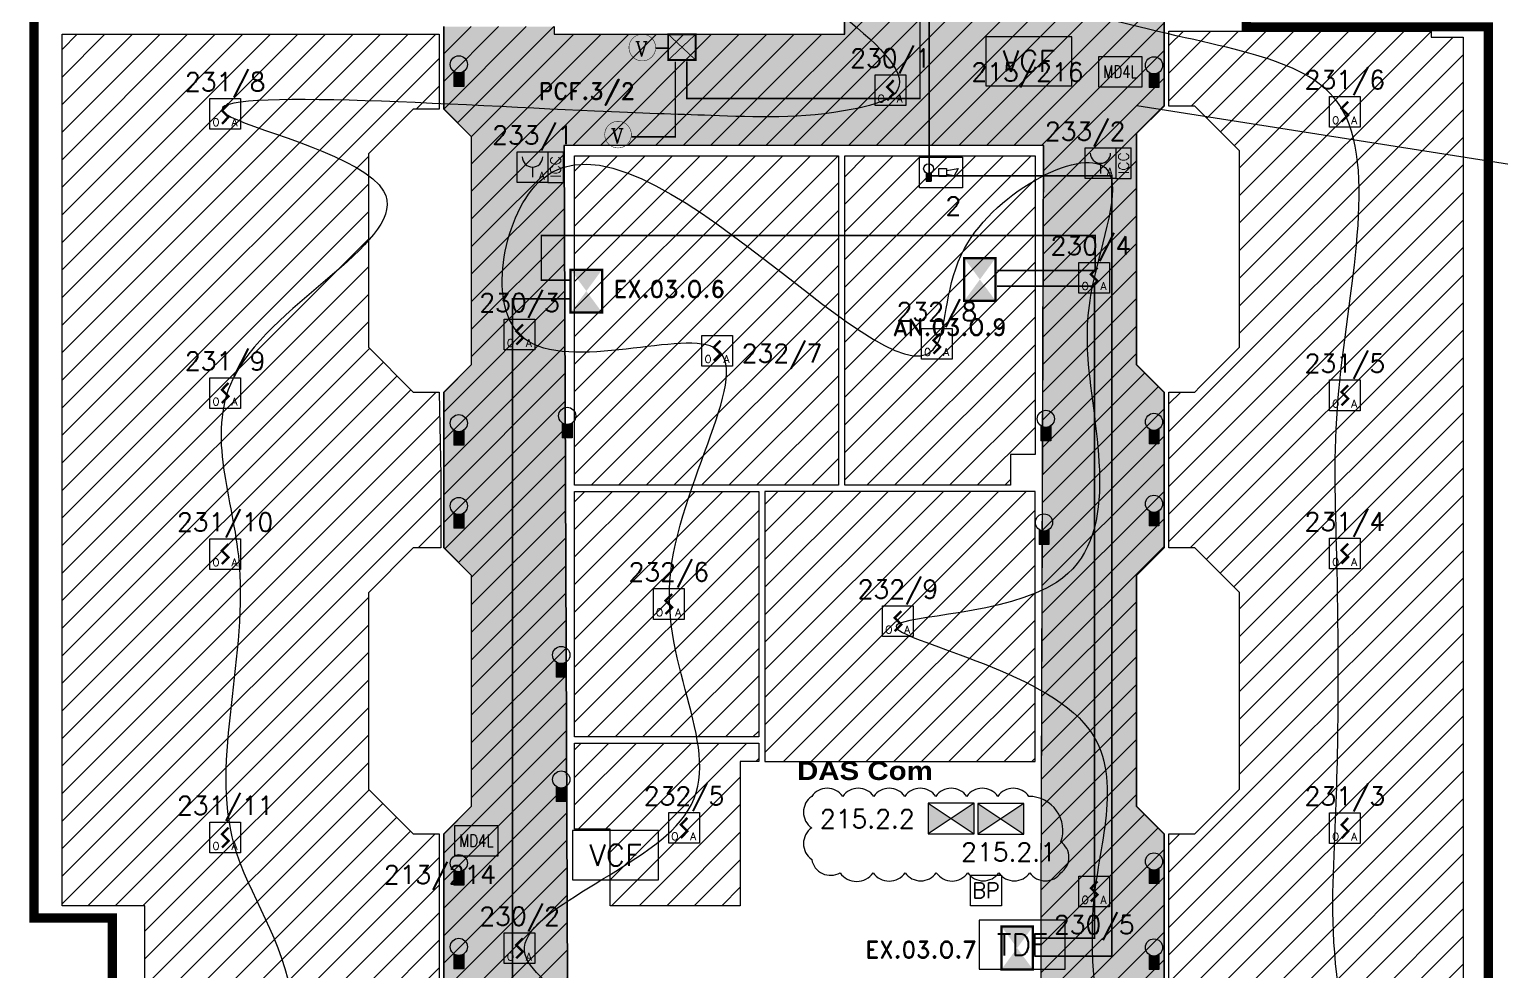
# Model space of a CAD drawing. Header units: millimetres. Extents: x 106.5 to 184.7, y 0.5 to 81.7.
# Drawn here: x 113.26 to 137.22, y 37.93 to 53.26 of the extents above; entities that cross this region are included whole.
import ezdxf
from ezdxf.enums import TextEntityAlignment as Align

# ---------------------------------------------------------------- set-up
doc = ezdxf.new("R2010")
doc.units = ezdxf.units.MM
doc.linetypes.add('SLD', pattern=[0])
for name, color, linetype in [('ATEIS MISE EN SECURITE', 7, 'Continuous'), ('ATEIS ZONES MES', 7, 'Continuous'), ('DESENFUMAGE', 8, 'Continuous'), ('JCC-ADRESSAGE', 6, 'Continuous'), ('JCC-BOUTON POUSSOIR REARMEMENT CCF', 3, 'Continuous'), ('JCC-CCF', 6, 'Continuous'), ('JCC-COMMUN', 2, 'Continuous'), ('JCC-DECLENCHEUR MANUEL AVEC ISOLATEUR', 5, 'Continuous'), ('JCC-ELEMENT DEPORTE_4 L DAS', 1, 'Continuous'), ('JCC-FILERIE SDI', 6, 'Continuous'), ('JCC-INDICATEUR ACTION', 1, 'Continuous'), ('JCC-LOCAUX', 4, 'Continuous'), ('JCC-OPTIQUE_A', 1, 'Continuous'), ('JCC-REPETITEUR ALARME', 1, 'Continuous'), ('JCC-ZONING ZDA-ZDM', 5, 'Continuous')]:
    doc.layers.add(name, color=color, linetype=linetype)
doc.layers.add('JCC-MD4L', color=1, linetype='Continuous', lineweight=0)
doc.styles.add('ARIAL', font='')
doc.styles.add('HELVL', font='ROMAND.SHX')
doc.styles.add('LOCAUX', font='romans.shx', dxfattribs={"width": 0.75})
doc.styles.add('ROMANC', font='romanc')
doc.styles.get("Standard").update_dxf_attribs({"font": 'romans.shx'})
doc.styles.add('TEXTE', font='romans.shx')
doc.styles.get('ARIAL').set_extended_font_data('Arial Black')
pattern_1 = [(45, (114.63662, 6.1839), (-0.2245064, 0.2245064), [])]

# ---------------------------------------------------------------- blocks, each defined once
blk = doc.blocks.new('VCF')
for p, q in [((0.7, 0.4), (-0.7, 0.4)), ((-0.7, 0.4), (-0.7, -0.4)), ((0.7, -0.4), (0.7, 0.4)), ((-0.7, -0.4), (0.7, -0.4))]:
    blk.add_line(p, q)
blk.add_text('VCF', height=0.35).set_placement((0, 0), align=Align.MIDDLE_CENTER)
blk = doc.blocks.new('TDF')
for p, q in [((0.7, 0.4), (-0.7, 0.4)), ((-0.7, 0.4), (-0.7, -0.4)), ((0.7, -0.4), (0.7, 0.4)), ((-0.7, -0.4), (0.7, -0.4))]:
    blk.add_line(p, q)
blk.add_text('TDF', height=0.35).set_placement((0, 0), align=Align.MIDDLE_CENTER)
blk = doc.blocks.new('optique_a')
at = {"layer": 'JCC-OPTIQUE_A', "color": 0}
blk.add_lwpolyline([(-2.5, 2.5), (2.5, 2.5), (2.5, -2.5), (-2.5, -2.5)], close=True, dxfattribs=at)
at = {"layer": 'JCC-OPTIQUE_A', "color": 0, "const_width": 0.385}
blk.add_lwpolyline([(0.54, 1.63), (-0.54, 0.54), (0.54, -0.54), (-0.54, -1.63)], dxfattribs=at)
at = {"layer": 'JCC-ADRESSAGE', "style": 'TEXTE'}
blk.add_attdef('ADRESSE', text='', height=3, dxfattribs=at).set_placement((0, 5), align=Align.MIDDLE)
at = {"layer": 'JCC-LOCAUX', "style": 'LOCAUX', "width": 0.85, "flags": 8}
for p in [(0, 13.75), (0, 11.25), (0, 8.75)]:
    blk.add_attdef('PIECE', text='', height=1.75, dxfattribs=at).set_placement(p, align=Align.MIDDLE)
at = {"layer": 'JCC-OPTIQUE_A', "color": 0}
for s, p in [('O', (-1.5, -2)), ('A', (1.5, -2))]:
    blk.add_text(s, height=1.25, dxfattribs=at).set_placement(p, align=Align.CENTER)
blk = doc.blocks.new('déclencheur manuel avec isolateur')
at = {"layer": 'JCC-DECLENCHEUR MANUEL AVEC ISOLATEUR', "color": 0}
for p, q in [((2.5, 2.5), (5.02, 2.5)), ((5.02, -2.5), (5.02, 2.5)), ((0, 0), (0, -1.66)), ((2.5, -2.5), (5.02, -2.5))]:
    blk.add_line(p, q, dxfattribs=at)
blk.add_lwpolyline([(-2.5, 2.5), (2.5, 2.5), (2.5, -2.5), (-2.5, -2.5)], close=True, dxfattribs=at)
blk.add_arc((0, 1.66), 1.66, 180, 0, dxfattribs=at)
at = {"layer": 'JCC-ADRESSAGE', "style": 'TEXTE'}
blk.add_attdef('ADRESSE', text='', height=3, dxfattribs=at).set_placement((0, 5), align=Align.MIDDLE)
at = {"layer": 'JCC-DECLENCHEUR MANUEL AVEC ISOLATEUR', "color": 0}
blk.add_text('ICC', height=1.668, rotation=90, dxfattribs=at).set_placement((3.76, 0), align=Align.MIDDLE_CENTER)
blk.add_text('A', height=1.25, dxfattribs=at).set_placement((1.5, -2), align=Align.CENTER)
at = {"layer": 'JCC-LOCAUX', "style": 'LOCAUX', "width": 0.85, "flags": 8}
for p in [(0, 13.75), (0, 11.25), (0, 8.75)]:
    blk.add_attdef('PIECE', text='', height=1.75, dxfattribs=at).set_placement(p, align=Align.MIDDLE)
blk = doc.blocks.new('clapet coupe feu_Réarm élect')
at = {"layer": 'JCC-CCF'}
h = blk.add_hatch(color=0, dxfattribs=at)
h.paths.add_polyline_path([(-3.76, 2.5), (-3.76, -2.5), (0, 0)])
h.paths.add_polyline_path([(3.76, 2.5), (0, 0), (3.76, -2.5)])
at = {"layer": 'JCC-CCF', "color": 0}
for p, q in [((3.76, 2.5), (-3.76, -2.5)), ((-3.76, 2.5), (3.76, -2.5))]:
    blk.add_line(p, q, dxfattribs=at)
blk.add_lwpolyline([(3.76, 2.5), (-3.76, 2.5), (-3.76, -2.5), (3.76, -2.5)], close=True, dxfattribs=at)
at = {"layer": 'JCC-ADRESSAGE', "style": 'TEXTE'}
blk.add_attdef('ADRESSE', text='', height=3, dxfattribs=at).set_placement((0, 5), align=Align.MIDDLE)
at = {"layer": 'JCC-LOCAUX', "style": 'LOCAUX', "width": 0.85, "flags": 8}
for p in [(0, 13.75), (0, 11.25), (0, 8.75)]:
    blk.add_attdef('PIECE', text='', height=1.75, dxfattribs=at).set_placement(p, align=Align.MIDDLE)
blk = doc.blocks.new('indicateur action')
at = {"layer": 'JCC-INDICATEUR ACTION'}
blk.add_hatch(color=0, dxfattribs=at).paths.add_polyline_path([(0.8, -0.05, -0.315344), (-0.8, -0.05), (-0.8, -2.5), (0.8, -2.5)])
at = {"layer": 'JCC-INDICATEUR ACTION', "color": 0}
for p, q in [((-0.8, -0.05), (-0.8, -2.5)), ((0.8, -0.05), (0.8, -2.5)), ((0.8, -2.5), (-0.8, -2.5))]:
    blk.add_line(p, q, dxfattribs=at)
blk.add_circle((0, 1.1), 1.4, dxfattribs=at)
at = {"layer": 'JCC-ADRESSAGE', "style": 'TEXTE'}
blk.add_attdef('ADRESSE', text='', height=3, dxfattribs=at).set_placement((0, 5), align=Align.MIDDLE)
at = {"layer": 'JCC-LOCAUX', "lineweight": 0, "style": 'LOCAUX', "width": 0.75, "flags": 8}
for p in [(0, 13.75), (0, 11.25), (0, 8.75)]:
    blk.add_attdef('PIECE', text='', height=1.75, dxfattribs=at).set_placement(p, align=Align.MIDDLE)
blk = doc.blocks.new('répétiteur alarme')
at = {"layer": 'JCC-REPETITEUR ALARME'}
blk.add_hatch(color=0, dxfattribs=at).paths.add_polyline_path([(-1.6, -0.09, -0.267949), (-2.4, -0.09), (-2.4, -1.4), (-1.6, -1.4)])
at = {"layer": 'JCC-REPETITEUR ALARME', "color": 0}
for p, q in [((0.94, 0.32), (2.8, 0.65)), ((2.8, 0.65), (2.15, -0.53)), ((-2.4, -0.09), (-2.4, -1.4)), ((-2.4, -1.4), (-1.6, -1.4)), ((-1.6, -0.09), (-1.6, -1.4)), ((2.15, -0.53), (0.94, -0.32))]:
    blk.add_line(p, q, dxfattribs=at)
for points in [[(-3.5, 2.5), (3.5, 2.5), (3.5, -2.5), (-3.5, -2.5)], [(-0.34, 0.64), (0.94, 0.64), (0.94, -0.64), (-0.34, -0.64)]]:
    blk.add_lwpolyline(points, close=True, dxfattribs=at)
blk.add_circle((-2, 0.6), 0.8, dxfattribs=at)
at = {"layer": 'JCC-ADRESSAGE', "style": 'TEXTE'}
blk.add_attdef('ADRESSE', text='', height=3, dxfattribs=at).set_placement((0, 5), align=Align.MIDDLE)
at = {"layer": 'JCC-LOCAUX', "style": 'LOCAUX', "width": 0.85, "flags": 8}
for p in [(0, 13.75), (0, 11.25), (0, 8.75)]:
    blk.add_attdef('PIECE', text='', height=1.75, dxfattribs=at).set_placement(p, align=Align.MIDDLE)
blk = doc.blocks.new('MD4L')
at = {"layer": 'JCC-ELEMENT DEPORTE_4 L DAS', "color": 0}
blk.add_lwpolyline([(-3.5, 2.5), (3.5, 2.5), (3.5, -2.5), (-3.5, -2.5)], close=True, dxfattribs=at)
at = {"layer": 'JCC-ADRESSAGE', "style": 'TEXTE'}
blk.add_attdef('ADRESSE', text='', height=3, dxfattribs=at).set_placement((0, 5), align=Align.MIDDLE)
at = {"layer": 'JCC-ELEMENT DEPORTE_4 L DAS', "color": 0, "width": 0.8}
blk.add_text('MD4L', height=2, dxfattribs=at).set_placement((0, 0), align=Align.MIDDLE_CENTER)
blk = doc.blocks.new('commun')
at = {"layer": 'JCC-COMMUN', "color": 0}
blk.add_lwpolyline([(-2.5, 2.5), (2.5, 2.5), (2.5, -2.5), (-2.5, -2.5)], close=True, dxfattribs=at)
at = {"layer": 'JCC-ADRESSAGE', "style": 'TEXTE'}
blk.add_attdef('ADRESSE', text='', height=3, dxfattribs=at).set_placement((0, 5), align=Align.MIDDLE)
at = {"layer": 'JCC-COMMUN', "color": 0, "style": 'TEXTE'}
blk.add_attdef('GENRE', text='', height=2.5, dxfattribs=at).set_placement((0, 0), align=Align.MIDDLE)
at = {"layer": 'JCC-LOCAUX', "style": 'LOCAUX', "width": 0.85, "flags": 8}
for p in [(0, 13.75), (0, 11.25), (0, 8.75)]:
    blk.add_attdef('PIECE', text='', height=1.75, dxfattribs=at).set_placement(p, align=Align.MIDDLE)
blk = doc.blocks.new("VOLETS D'AMENEE D'AIR DESENFUMAGE")
at = {"color": 3, "linetype": 'SLD', "const_width": 0.373}
blk.add_lwpolyline([(0, 5.12), (0, 0), (6.97, 0), (6.97, 5.12)], close=True, dxfattribs=at)
at = {"color": 3, "linetype": 'SLD'}
blk.add_solid([(0, 5.12), (0, 0), (6.97, 0), (6.97, 5.12)], dxfattribs=at)
blk = doc.blocks.new("VOLETS D'EXTRACTION DE DESENFUMAGE")
at = {"color": 1, "linetype": 'SLD', "const_width": 0.373}
blk.add_lwpolyline([(0, 5.12), (0, 0), (6.97, 0), (6.97, 5.12)], close=True, dxfattribs=at)
at = {"color": 1, "linetype": 'SLD'}
blk.add_solid([(0, 5.12), (0, 0), (6.97, 0), (6.97, 5.12)], dxfattribs=at)
blk = doc.blocks.new('VENTOUSE ELECTROMANETIQUE A RUPTURE')
at = {"color": 4, "linetype": 'Continuous', "const_width": 0.00535}
blk.add_lwpolyline([(-0.142, 0, 1), (0.142, 0, 1)], format="xyb", close=True, dxfattribs=at)
at = {"color": 1, "linetype": 'SLD', "style": 'ROMANC'}
blk.add_text('V', height=0.16, dxfattribs=at).set_placement((-0.077, -0.096))
blk = doc.blocks.new('BOITE DE RACCORDEMENT PCF')
at = {"color": 3, "linetype": 'Continuous', "const_width": 0.02}
blk.add_lwpolyline([(0, 0.275), (0, 0), (0.292, 0), (0.292, 0.275)], close=True, dxfattribs=at)
at = {"color": 3, "linetype": 'Continuous', "const_width": 0.01}
for points in [[(0.292, 0), (0, 0.275)], [(0.292, 0.275), (0, 0)]]:
    blk.add_lwpolyline(points, dxfattribs=at)

msp = doc.modelspace()

# ---------------------------------------------------------------- hatches: boundary and pattern name
at = {"layer": 'ATEIS ZONES MES'}
h = msp.add_hatch(dxfattribs=at)
h.set_pattern_fill('DOTS', color=5, scale=0.1, style=0)
h.set_pattern_definition([(0, (114.63662, 6.18391), (0.079375, 0.15875), [0, -0.15875])])
h.paths.add_polyline_path([(129.734, 39.134), (129.774, 51.373), (125.333, 51.373), (121.964, 51.373), (122.034, 33.584), (123.133, 33.584), (123.133, 31.984), (122.034, 31.984), (122.034, 31.734), (122.034, 31.114), (120.294, 31.114), (120.294, 31.734), (120.009, 31.734), (120.009, 31.794), (120.009, 32.954), (120.459, 33.404), (120.459, 37.165), (120.009, 37.615), (120.009, 40.154), (120.459, 40.604), (120.459, 44.364), (120.009, 44.814), (120.009, 47.354), (120.459, 47.804), (120.459, 51.514), (120.009, 51.964), (120.009, 53.309), (121.804, 53.309), (121.804, 53.184), (126.534, 53.184), (126.534, 54.804), (126.984, 55.254), (126.984, 58.519), (128.914, 58.519), (128.914, 55.164), (133.334, 55.164), (133.334, 53.684), (131.734, 53.684), (131.734, 52.014), (131.284, 51.564), (131.284, 47.804), (131.734, 47.354), (131.734, 44.874), (131.734, 44.814), (131.284, 44.364), (131.284, 40.604), (131.734, 40.154), (131.734, 37.614), (131.284, 37.164), (131.234, 33.463), (131.734, 32.963), (131.734, 31.734), (131.284, 31.734), (129.828, 31.734), (129.734, 31.734)])
at = {"layer": 'JCC-ZONING ZDA-ZDM'}
h = msp.add_hatch(dxfattribs=at)
h.set_pattern_fill('ANSI31', color=56, scale=0.1, style=0)
h.set_pattern_definition(pattern_1)
h.paths.add_polyline_path([(129.737, 39.134), (129.777, 51.373), (125.336, 51.373), (121.967, 51.373), (122.037, 33.584), (123.136, 33.584), (123.136, 31.984), (122.037, 31.984), (122.037, 31.734), (122.037, 31.114), (120.297, 31.114), (120.297, 31.734), (120.012, 31.734), (120.012, 31.794), (120.012, 32.954), (120.462, 33.404), (120.462, 37.165), (120.012, 37.615), (120.012, 40.154), (120.462, 40.604), (120.462, 44.364), (120.012, 44.814), (120.012, 47.354), (120.462, 47.804), (120.462, 51.514), (120.012, 51.964), (120.012, 53.309), (121.807, 53.309), (121.807, 53.184), (126.537, 53.184), (126.537, 54.804), (126.987, 55.254), (126.987, 58.519), (128.917, 58.519), (128.917, 55.164), (133.337, 55.164), (133.337, 53.684), (131.737, 53.684), (131.737, 52.014), (131.287, 51.564), (131.287, 47.804), (131.737, 47.354), (131.737, 44.874), (131.737, 44.814), (131.287, 44.364), (131.287, 40.604), (131.737, 40.154), (131.737, 37.614), (131.287, 37.164), (131.237, 33.463), (131.737, 32.963), (131.737, 31.734), (131.287, 31.734), (129.831, 31.734), (129.737, 31.734)])
h = msp.add_hatch(dxfattribs=at)
h.set_pattern_fill('ANSI31', color=4, scale=0.1, style=0)
h.set_pattern_definition(pattern_1)
edge = h.paths.add_edge_path()
edge.add_line((113.792, 53.184), (119.932, 53.184))
edge.add_line((119.932, 53.184), (119.932, 51.964))
edge.add_line((119.932, 51.964), (119.512, 51.964))
edge.add_line((119.512, 51.964), (118.782, 51.234))
edge.add_line((118.782, 51.234), (118.782, 48.084))
edge.add_line((118.782, 48.084), (119.512, 47.354))
edge.add_line((119.512, 47.354), (119.932, 47.354))
edge.add_line((119.932, 47.354), (119.959, 45.99))
edge.add_line((119.959, 45.99), (119.959, 44.814))
edge.add_line((119.959, 44.814), (119.512, 44.814))
edge.add_line((119.512, 44.814), (118.782, 44.084))
edge.add_line((118.782, 44.084), (118.782, 40.884))
edge.add_line((118.782, 40.884), (119.512, 40.154))
edge.add_line((119.512, 40.154), (119.932, 40.154))
edge.add_line((119.932, 40.154), (119.932, 38.934))
edge.add_line((119.932, 38.934), (119.932, 37.615))
edge.add_line((119.932, 37.615), (119.512, 37.615))
edge.add_line((119.512, 37.615), (118.782, 36.885))
edge.add_line((118.782, 36.885), (118.782, 33.684))
edge.add_line((118.782, 33.684), (119.512, 32.954))
edge.add_line((119.512, 32.954), (119.932, 32.954))
edge.add_line((119.932, 32.954), (119.932, 31.734))
edge.add_line((119.932, 31.734), (115.687, 31.734))
edge.add_line((115.687, 31.734), (115.687, 31.934))
edge.add_line((115.687, 31.934), (115.187, 31.934))
edge.add_line((115.187, 31.934), (115.187, 31.809))
edge.add_line((115.187, 31.809), (115.142, 31.809))
edge.add_line((115.142, 31.809), (115.142, 38.784))
edge.add_line((115.142, 38.784), (115.142, 38.984))
edge.add_line((115.142, 38.984), (113.792, 38.984))
edge.add_line((113.792, 38.984), (113.792, 53.184))
h = msp.add_hatch(dxfattribs=at)
h.set_pattern_fill('ANSI31', color=4, scale=0.1, style=0)
h.set_pattern_definition(pattern_1)
h.paths.add_polyline_path([(131.817, 53.234), (136.087, 53.234), (136.087, 53.134), (136.607, 53.134), (136.607, 31.809), (136.537, 31.809), (136.537, 31.934), (136.062, 31.934), (136.062, 31.734), (131.817, 31.734), (131.817, 32.932), (131.817, 32.954), (132.237, 32.954), (132.319, 33.036), (132.967, 33.684), (132.967, 36.884), (132.237, 37.614), (131.817, 37.614), (131.817, 39.008), (131.817, 40.154), (132.237, 40.154), (132.967, 40.884), (132.967, 44.085), (132.237, 44.814), (131.817, 44.814), (131.817, 47.354), (132.237, 47.354), (132.319, 47.436), (132.967, 48.084), (132.967, 51.284), (132.237, 52.014), (131.817, 52.014)])
h = msp.add_hatch(dxfattribs=at)
h.set_pattern_fill('ANSI31', color=31, scale=0.1, style=0)
h.set_pattern_definition(pattern_1)
h.paths.add_polyline_path([(122.137, 45.834), (122.137, 51.203), (126.436, 51.203), (126.436, 45.834)])
h = msp.add_hatch(dxfattribs=at)
h.set_pattern_fill('ANSI31', color=31, scale=0.1, style=0)
h.set_pattern_definition(pattern_1)
h.paths.add_polyline_path([(129.237, 45.834), (126.536, 45.834), (126.536, 51.203), (129.637, 51.203), (129.637, 46.334), (129.237, 46.334)])
h = msp.add_hatch(dxfattribs=at)
h.set_pattern_fill('ANSI31', color=31, scale=0.1, style=0)
h.set_pattern_definition(pattern_1)
h.paths.add_polyline_path([(122.137, 45.734), (125.137, 45.734), (125.137, 41.734), (122.137, 41.734)])
h = msp.add_hatch(dxfattribs=at)
h.set_pattern_fill('ANSI31', color=31, scale=0.1, style=0)
h.set_pattern_definition(pattern_1)
h.paths.add_polyline_path([(125.237, 41.334), (129.637, 41.334), (129.637, 45.734), (125.237, 45.734)])
h = msp.add_hatch(dxfattribs=at)
h.set_pattern_fill('ANSI31', color=31, scale=0.1, style=0)
h.set_pattern_definition(pattern_1)
h.paths.add_polyline_path([(122.137, 41.634), (125.137, 41.634), (125.137, 41.334), (124.837, 41.334), (124.837, 38.984), (123.235, 38.984), (122.716, 38.984), (122.716, 40.233), (122.137, 40.233)])

# ---------------------------------------------------------------- linework, layer by layer
at = {"layer": 'ATEIS MISE EN SECURITE', "color": 6, "const_width": 0.025}
for points in [[(123.966, 52.741), (123.966, 52.136), (127.762, 52.136), (127.762, 68.428)], [(123.648, 52.956), (123.466, 52.956)], [(123.778, 52.737), (123.778, 51.513), (123.067, 51.513)]]:
    msp.add_lwpolyline(points, dxfattribs=at)
at = {"layer": 'ATEIS MISE EN SECURITE', "color": 3, "const_width": 0.025}
for points in [[(128.392, 61.913), (127.913, 61.913), (127.913, 50.878), (130.887, 50.878), (130.887, 38.161), (129.622, 38.161)], [(129.024, 49.334), (130.614, 49.334), (130.614, 49.905), (121.596, 49.905), (121.596, 49.176), (122.053, 49.176)], [(122.053, 48.872), (121.128, 48.872), (121.128, 34.317), (122.144, 34.317)], [(129.625, 38.456), (130.604, 38.456), (130.604, 49.078), (129.017, 49.078)]]:
    msp.add_lwpolyline(points, dxfattribs=at)
at = {"layer": 'ATEIS ZONES MES', "color": 5}
msp.add_line((142.7, 50.222), (131.291, 52.017), dxfattribs=at)
for points in [[(121.804, 53.309), (121.804, 53.184), (126.534, 53.184), (126.534, 54.804)], [(131.734, 53.684), (131.734, 52.014), (131.284, 51.564), (131.284, 47.804), (131.734, 47.354), (131.734, 44.874), (131.734, 44.814), (131.284, 44.364), (131.284, 40.604), (131.734, 40.154), (131.734, 37.614), (131.284, 37.164), (131.234, 33.463), (131.734, 32.963), (131.734, 31.734), (131.284, 31.734), (129.828, 31.734), (129.734, 31.734), (129.734, 39.134)], [(120.009, 37.615), (120.009, 40.154), (120.459, 40.604), (120.459, 44.364), (120.009, 44.814), (120.009, 47.354), (120.459, 47.804), (120.459, 51.514), (120.009, 51.964), (120.009, 53.309)], [(129.734, 39.134), (129.774, 51.373), (125.333, 51.373), (125.333, 51.373), (125.333, 51.373), (125.333, 51.373), (121.964, 51.373), (122.034, 33.584)]]:
    msp.add_lwpolyline(points, dxfattribs=at)
at = {"layer": 'JCC-CCF'}
msp.add_lwpolyline([(129.534, 40.765, 0.520567), (129.029, 40.765, 0.520567), (128.524, 40.765, 0.520567), (128.019, 40.765, 0.520567), (127.514, 40.765, 0.520567), (127.009, 40.765, 0.520567), (126.504, 40.765, 0.520567), (125.999, 40.765, 0.520567), (125.999, 40.252, 0.520567), (125.999, 39.738, 0.520567), (126.462, 39.52, 0.520567), (127, 39.52, 0.520567), (127.522, 39.52, 0.520567), (128.027, 39.52, 0.520567), (128.541, 39.52, 0.520567), (129.046, 39.52, 0.520567), (129.551, 39.52, 0.520567), (130.056, 39.52, 0.520567), (130.056, 40.024, 0.520567)], format="xyb", close=True, dxfattribs=at)
at = {"layer": 'JCC-FILERIE SDI', "color": 1, "start_tangent": (0, 1), "end_tangent": (0, -1)}
msp.add_spline([(129.596, 32.959), (129.485, 34.263), (134.606, 32.969), (134.573, 37.679), (134.525, 40.257), (134.549, 44.686), (134.573, 47.263), (134.597, 52.023), (131.166, 53.342), (124.903, 54.649), (127.299, 52.171), (126.674, 51.963), (124.362, 51.859), (122.46, 51.929), (116.545, 51.834), (119.029, 50.628), (116.616, 47.649), (116.663, 44.685), (116.592, 39.973), (117.539, 37.419), (117.539, 32.903), (119.912, 33.151), (124.352, 32.927), (123.572, 34.416), (123.501, 36.048), (121.324, 38.247), (123.927, 40.446), (123.69, 44.276), (124.406, 48.081), (121.243, 48.29), (121.603, 50.819), (128.051, 48.149), (128.488, 49.694), (130.811, 50.975), (130.574, 49.107), (130.503, 47.807), (129.984, 44.252), (127.38, 43.551), (130.433, 41.96), (130.599, 39.147), (130.738, 35.795)], degree=3, dxfattribs=at)
at = {"layer": 'JCC-ZONING ZDA-ZDM', "color": 56}
for points in [[(121.807, 53.309), (121.807, 53.184), (126.537, 53.184), (126.537, 54.804)], [(131.737, 53.684), (131.737, 52.014), (131.287, 51.564), (131.287, 47.804), (131.737, 47.354), (131.737, 44.874), (131.737, 44.814), (131.287, 44.364), (131.287, 40.604), (131.737, 40.154), (131.737, 37.614), (131.287, 37.164), (131.237, 33.463), (131.737, 32.963), (131.737, 31.734), (131.287, 31.734), (129.831, 31.734), (129.737, 31.734), (129.737, 39.134)], [(120.012, 37.615), (120.012, 40.154), (120.462, 40.604), (120.462, 44.364), (120.012, 44.814), (120.012, 47.354), (120.462, 47.804), (120.462, 51.514), (120.012, 51.964), (120.012, 53.309)], [(129.737, 39.134), (129.777, 51.373), (125.336, 51.373), (125.336, 51.373), (125.336, 51.373), (125.336, 51.373), (121.967, 51.373), (122.037, 33.584)]]:
    msp.add_lwpolyline(points, dxfattribs=at)
at = {"layer": 'JCC-ZONING ZDA-ZDM', "const_width": 0.15}
msp.add_lwpolyline([(113.336, 53.384), (113.336, 38.784), (114.611, 38.784), (114.611, 31.784), (115.536, 31.784), (115.536, 31.784), (115.536, 31.784), (115.536, 31.784), (115.536, 31.784), (115.536, 31.784), (120.163, 31.784), (120.163, 31.097), (121.914, 31.097), (121.914, 31.363), (121.914, 31.563), (129.586, 31.557), (129.586, 31.734), (137.017, 31.734), (137.017, 53.304), (133.076, 53.304), (133.076, 53.404)], dxfattribs=at)
at = {"layer": 'JCC-ZONING ZDA-ZDM', "color": 4}
for points in [[(113.792, 53.184), (119.932, 53.184), (119.932, 51.964), (119.512, 51.964), (118.782, 51.234), (118.782, 48.084), (119.512, 47.354), (119.932, 47.354), (119.959, 45.99), (119.959, 44.814), (119.512, 44.814), (118.782, 44.084), (118.782, 40.884), (119.512, 40.154), (119.932, 40.154), (119.932, 38.934), (119.932, 37.615)], [(115.142, 31.809), (115.142, 38.784), (115.142, 38.984), (113.792, 38.984), (113.792, 53.184)], [(131.817, 53.234), (136.087, 53.234), (136.087, 53.134), (136.607, 53.134), (136.607, 31.809)], [(131.817, 37.614), (131.817, 39.008), (131.817, 40.154), (132.237, 40.154), (132.967, 40.884), (132.967, 44.085), (132.237, 44.814), (131.817, 44.814), (131.817, 47.354), (132.237, 47.354), (132.319, 47.436), (132.967, 48.084), (132.967, 51.284), (132.237, 52.014), (131.817, 52.014), (131.817, 53.234)]]:
    msp.add_lwpolyline(points, dxfattribs=at)
at = {"layer": 'JCC-ZONING ZDA-ZDM', "color": 31}
for points in [[(122.137, 45.834), (122.137, 51.203), (126.436, 51.203), (126.436, 45.834)], [(129.237, 45.834), (126.536, 45.834), (126.536, 51.203), (129.637, 51.203), (129.637, 46.334), (129.237, 46.334), (129.237, 45.834)], [(122.137, 45.734), (125.137, 45.734), (125.137, 41.734), (122.137, 41.734)], [(125.237, 41.334), (129.637, 41.334), (129.637, 41.334), (129.637, 41.334), (129.637, 41.334), (129.637, 45.734), (125.237, 45.734)], [(122.137, 41.634), (125.137, 41.634), (125.137, 41.334), (124.837, 41.334), (124.837, 38.984), (123.235, 38.984), (122.716, 38.984), (122.716, 40.233), (122.137, 40.233)]]:
    msp.add_lwpolyline(points, close=True, dxfattribs=at)

# ---------------------------------------------------------------- block references
at = {"layer": 'ATEIS MISE EN SECURITE', "linetype": 'Continuous', "xscale": 1.5274875, "yscale": 1.5274875, "zscale": 1.5274875}
for name, p in [('VENTOUSE ELECTROMANETIQUE A RUPTURE', (123.241, 52.966)), ('BOITE DE RACCORDEMENT PCF', (123.663, 52.763)), ('VENTOUSE ELECTROMANETIQUE A RUPTURE', (122.846, 51.548))]:
    msp.add_blockref(name, p, dxfattribs=at)
at = {"layer": 'ATEIS MISE EN SECURITE', "linetype": 'Continuous', "xscale": 0.1, "yscale": 0.1, "zscale": 0.1, "rotation": 90}
for name, p in [("VOLETS D'EXTRACTION DE DESENFUMAGE", (122.586, 48.65)), ("VOLETS D'AMENEE D'AIR DESENFUMAGE", (128.994, 48.839)), ("VOLETS D'EXTRACTION DE DESENFUMAGE", (129.601, 37.946))]:
    msp.add_blockref(name, p, dxfattribs=at)
at = {"layer": 'DESENFUMAGE'}
for name, p in [('VCF', (129.536, 52.744)), ('VCF', (122.802, 39.808)), ('TDF', (129.426, 38.349))]:
    msp.add_blockref(name, p, dxfattribs=at)
at = {"layer": 'JCC-BOUTON POUSSOIR REARMEMENT CCF', "xscale": 0.1000000000000014, "yscale": 0.1000000000000014}
msp.add_blockref('commun', (128.837, 39.234), dxfattribs=at).add_auto_attribs({'GENRE': 'BP'})
at = {"layer": 'JCC-CCF', "lineweight": 0}
ref = msp.add_blockref('clapet coupe feu_Réarm élect', (128.271, 40.405), dxfattribs=dict(at, xscale=0.09999999999999432, yscale=0.09999999999999432))
ref.add_attrib('ADRESSE', '215.2.2', dxfattribs={"layer": 'JCC-ADRESSAGE', "height": 0.3, "style": 'TEXTE'}).set_placement((126.905, 40.399), align=Align.MIDDLE)
ref = msp.add_blockref('clapet coupe feu_Réarm élect', (129.08, 40.398), dxfattribs=dict(at, xscale=0.09999999999999432, yscale=0.09999999999999432))
ref.add_attrib('ADRESSE', '215.2.1', dxfattribs={"layer": 'JCC-ADRESSAGE', "height": 0.3, "style": 'TEXTE'}).set_placement((129.204, 39.86), align=Align.MIDDLE)
at = {"layer": 'JCC-DECLENCHEUR MANUEL AVEC ISOLATEUR', "xscale": 0.1000000000000014, "yscale": 0.1000000000000014}
msp.add_blockref('déclencheur manuel avec isolateur', (121.453, 51.019), dxfattribs=at).add_auto_attribs({'ADRESSE': '233/1'})
at = {"layer": 'JCC-DECLENCHEUR MANUEL AVEC ISOLATEUR'}
ref = msp.add_blockref('déclencheur manuel avec isolateur', (130.701, 51.082), dxfattribs=dict(at, xscale=0.1000000000000014, yscale=0.1000000000000014))
ref.add_attrib('ADRESSE', '233/2', dxfattribs={"layer": 'JCC-ADRESSAGE', "height": 0.3, "style": 'TEXTE'}).set_placement((130.452, 51.582), align=Align.MIDDLE)
at = {"layer": 'JCC-INDICATEUR ACTION', "lineweight": 0, "xscale": 0.1000000000000014, "yscale": 0.1000000000000014}
for p in [(120.253, 52.583), (131.572, 52.568), (120.253, 46.737), (122.017, 46.855), (129.812, 46.807), (131.572, 46.758), (120.253, 45.387), (131.572, 45.423), (129.781, 45.119), (121.921, 42.959), (121.921, 40.93), (120.253, 39.567), (131.572, 39.595), (120.253, 38.203), (131.572, 38.194)]:
    msp.add_blockref('indicateur action', p, dxfattribs=at)
at = {"layer": 'JCC-MD4L', "lineweight": 0}
ref = msp.add_blockref('MD4L', (131.027, 52.572), dxfattribs=dict(at, xscale=0.1000000000000014, yscale=0.1000000000000014))
ref.add_attrib('ADRESSE', '215/216', dxfattribs={"layer": 'JCC-ADRESSAGE', "height": 0.3, "style": 'TEXTE'}).set_placement((129.512, 52.545), align=Align.MIDDLE)
ref = msp.add_blockref('MD4L', (120.539, 40.043), dxfattribs=dict(at, xscale=0.1000000000000014, yscale=0.1000000000000014))
ref.add_attrib('ADRESSE', '213/214', dxfattribs={"layer": 'JCC-ADRESSAGE', "height": 0.3, "style": 'TEXTE'}).set_placement((119.946, 39.47), align=Align.MIDDLE)
at = {"layer": 'JCC-OPTIQUE_A', "lineweight": 0}
for p, xscale, yscale, values in [((127.282, 52.272), 0.09999999999999432, 0.09999999999999432, {'ADRESSE': '230/1'}), ((116.449, 51.887), 0.1000000000000014, 0.1000000000000014, {'ADRESSE': '231/8'}), ((134.681, 51.921), 0.1000000000000014, 0.1000000000000014, {'ADRESSE': '231/6'}), ((121.243, 48.29), 0.09999999999999432, 0.09999999999999432, {'ADRESSE': '230/3'}), ((128.037, 48.141), 0.1000000000000014, 0.1000000000000014, {'ADRESSE': '232/8'}), ((116.449, 47.336), 0.1000000000000014, 0.1000000000000014, {'ADRESSE': '231/9'}), ((134.681, 47.3), 0.1000000000000014, 0.1000000000000014, {'ADRESSE': '231/5'}), ((116.449, 44.714), 0.1000000000000014, 0.1000000000000014, {'ADRESSE': '231/10'}), ((134.681, 44.721), 0.1000000000000014, 0.1000000000000014, {'ADRESSE': '231/4'}), ((123.673, 43.9), 0.1000000000000014, 0.1000000000000014, {'ADRESSE': '232/6'}), ((127.404, 43.62), 0.1000000000000014, 0.1000000000000014, {'ADRESSE': '232/9'}), ((123.921, 40.251), 0.1000000000000014, 0.1000000000000014, {'ADRESSE': '232/5'}), ((134.681, 40.248), 0.1000000000000014, 0.1000000000000014, {'ADRESSE': '231/3'}), ((116.449, 40.095), 0.1000000000000014, 0.1000000000000014, {'ADRESSE': '231/11'}), ((121.243, 38.29), 0.09999999999999432, 0.09999999999999432, {'ADRESSE': '230/2'})]:
    msp.add_blockref('optique_a', p, dxfattribs=dict(at, xscale=xscale, yscale=yscale)).add_auto_attribs(values)
ref = msp.add_blockref('optique_a', (130.6, 49.217), dxfattribs=dict(at, xscale=0.09999999999999432, yscale=0.09999999999999432))
ref.add_attrib('ADRESSE', '230/4', dxfattribs={"layer": 'JCC-ADRESSAGE', "height": 0.3, "style": 'TEXTE'}).set_placement((130.545, 49.717), align=Align.MIDDLE)
ref = msp.add_blockref('optique_a', (124.461, 48.027), dxfattribs=dict(at, xscale=0.1000000000000014, yscale=0.1000000000000014))
ref.add_attrib('ADRESSE', '232/7', dxfattribs={"layer": 'JCC-ADRESSAGE', "height": 0.3, "style": 'TEXTE'}).set_placement((125.516, 47.963), align=Align.MIDDLE)
ref = msp.add_blockref('optique_a', (130.6, 39.217), dxfattribs=dict(at, xscale=0.09999999999999432, yscale=0.09999999999999432))
ref.add_attrib('ADRESSE', '230/5', dxfattribs={"layer": 'JCC-ADRESSAGE', "height": 0.3, "style": 'TEXTE'}).set_placement((130.6, 38.652), align=Align.MIDDLE)
at = {"layer": 'JCC-REPETITEUR ALARME'}
ref = msp.add_blockref('répétiteur alarme', (128.102, 50.932), dxfattribs=dict(at, xscale=0.09999999999999432, yscale=0.09999999999999432, zscale=0.09999999999999432))
ref.add_attrib('ADRESSE', '2', dxfattribs={"layer": 'JCC-ADRESSAGE', "height": 0.3, "style": 'TEXTE'}).set_placement((128.306, 50.385), align=Align.MIDDLE)

# ---------------------------------------------------------------- texts
at = {"layer": 'ATEIS MISE EN SECURITE', "color": 0, "style": 'HELVL'}
for s, p in [('PCF.3/2', (121.554, 52.119)), ('EX.03.O.6', (122.771, 48.894)), ('AN.03.O.9', (127.325, 48.274)), ('EX.03.O.7', (126.874, 38.13))]:
    msp.add_text(s, height=0.2749, dxfattribs=at).set_placement(p)
at = {"layer": 'JCC-CCF', "lineweight": 0, "insert": (125.76, 41.332), "char_height": 0.3, "width": 20.85784, "attachment_point": 1, "style": 'ARIAL'}
msp.add_mtext('DAS Com', dxfattribs=at)

doc.saveas('drawing.dxf')
